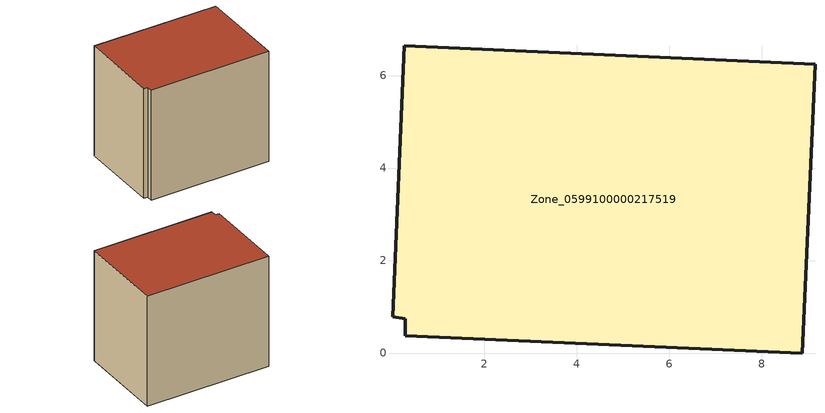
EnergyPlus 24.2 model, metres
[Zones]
Zone_0599100000217519
 floor ground (C_G): 0.3,0.74 0.02,0.79 0.27,6.64 9.15,6.24 8.88,0 0.29,0.38 z1.28
 wall outside (C_F): 8.88,0 9.15,6.24 0.27,6.64 0.02,0.79 0.3,0.74 0.29,0.38 8.88,0 z1.28:9.33
 roof outside (C_R): 0.3,0.74 0.29,0.38 8.88,0 9.15,6.24 0.27,6.64 0.02,0.79 z9.33
[BUILDING]
Pand.0599100000217519: North Axis=0; Terrain=City; Loads Convergence Tolerance Value=0.04; Temperature Convergence Tolerance Value=0.4; Solar Distribution=FullExterior; Maximum Number of Warmup Days=25; Minimum Number of Warmup Days=1
[Site:Location]
Rotterdam.The.Hague.AP_ZH_NLD Design_Conditions: Latitude=51.96; Longitude=4.45; Time Zone=1; Elevation=-4.5
[SITE:GROUNDTEMPERATURE:BUILDINGSURFACE]
18, 18, 18, 18, 18, 18, 18, 18, 18, 18, 18, 18
[MATERIAL] Thermal Absorptance=0.9; Solar Absorptance=0.7; Visible Absorptance=0.7
Name | Roughness | Thickness | Conductivity | Density | Specific Heat
G.TC.1965-1974 | MediumSmooth | 0.15 | 0.882353 | 540 | 1210
F.TC.1965-1974 | Rough | 0.3 | 0.697674 | 1920 | 840
R.TC.1965-1974 | MediumRough | 0.2 | 0.232558 | 1500 | 1000
[CONSTRUCTION]
C_G: G.TC.1965-1974
C_F: F.TC.1965-1974
C_R: R.TC.1965-1974
[ZONE]
Zone_0599100000217519: Type=1; Multiplier=1; Ceiling Height=Autocalculate; Volume=Autocalculate; Floor Area=autocalculate; Part of Total Floor Area=Yes
[ZONEINFILTRATION:DESIGNFLOWRATE]
Infil_Zone_0599100000217519: Zone or ZoneList or Space or SpaceList=Zone_0599100000217519; Schedule=AlwaysOn; Design Flow Rate Calculation Method=Flow/Area; Flow Rate per Floor Area=0.003; Constant Term Coefficient=1; Temperature Term Coefficient=0; Velocity Term Coefficient=0; Velocity Squared Term Coefficient=0
[HVACTEMPLATE:ZONE:IDEALLOADSAIRSYSTEM]
Zone_0599100000217519: Maximum Heating Supply Air Temperature=50; Minimum Cooling Supply Air Temperature=13; Maximum Heating Supply Air Humidity Ratio=0.0156; Minimum Cooling Supply Air Humidity Ratio=0.0077; Heating Limit=NoLimit; Cooling Limit=NoLimit; Dehumidification Control Type=ConstantSensibleHeatRatio; Cooling Sensible Heat Ratio=0.7; Dehumidification Setpoint=60; Humidification Control Type=None; Humidification Setpoint=30; Outdoor Air Method=None; Outdoor Air Flow Rate per Person=0.00944; Outdoor Air Flow Rate per Zone Floor Area=0; Outdoor Air Flow Rate per Zone=0; Demand Controlled Ventilation Type=None; Outdoor Air Economizer Type=NoEconomizer; Heat Recovery Type=None; Sensible Heat Recovery Effectiveness=0.7; Latent Heat Recovery Effectiveness=0.65
[ZONECONTROL:THERMOSTAT]
ThermostatControl_Zone_0599100000217519: Zone or ZoneList=Zone_0599100000217519; Control Type Schedule=DualSetpointControlType; Control 1=Thermostat_Zone_0599100000217519; Temperature Difference Between Cutout And Setpoint=0
[THERMOSTATSETPOINT:DUALSETPOINT]
Thermostat_Zone_0599100000217519: Heating Setpoint Temperature Schedule=HeatingSetpoint_Zone_0599100000217519; Cooling Setpoint Temperature Schedule=CoolingSetpoint_Zone_0599100000217519
[SCHEDULE:COMPACT]
HeatingSetpoint_Zone_0599100000217519: Through: 12/31, For: AllDays, Until: 24:00, 21
CoolingSetpoint_Zone_0599100000217519: Through: 12/31, For: AllDays, Until: 24:00, 24
DualSetpointControlType: Through: 12/31, For: AllDays, Until: 24:00, 4
AlwaysOn: Through: 12/31, For: AllDays, Until: 24:00, 1
